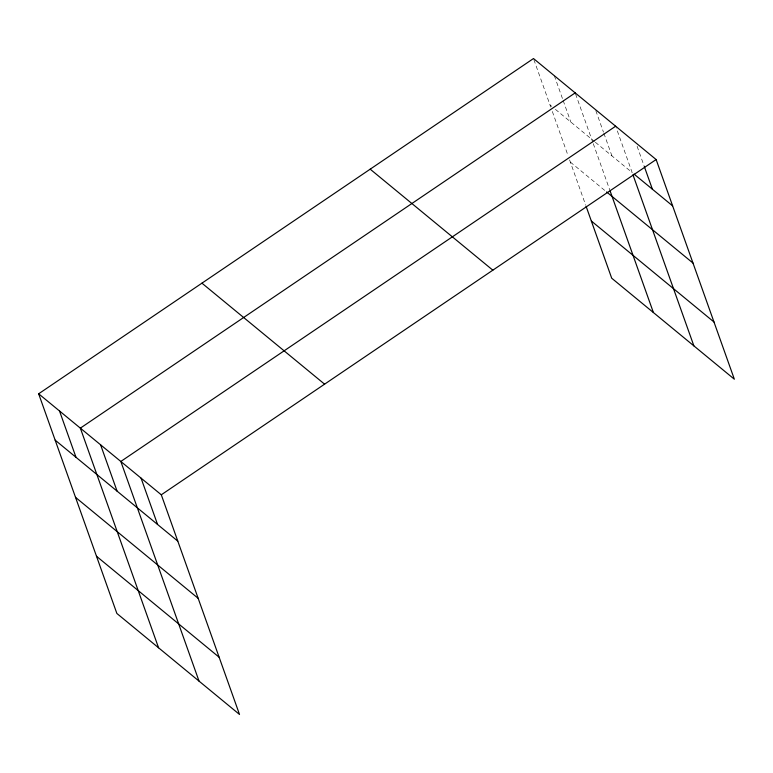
<?xml version="1.0" encoding="UTF-8"?>
<svg xmlns="http://www.w3.org/2000/svg" width="773" height="773" viewBox="0 0 773 773"><rect width="100%" height="100%" fill="white"/><g stroke="black" fill="none" stroke-linecap="round" stroke-linejoin="round"><path stroke-width="0.58" stroke-dasharray="3.87 2.9" d="M549.99 104.886L551.796 106.384M555.42 109.37L594.447 141.498M595.365 142.261L632.159 172.553L616.062 127.342M570.348 162.088L605.703 191.202M637.107 146.271L644.344 166.62M595.828 110.684L603.471 132.154M603.877 133.285L611.926 155.895M575.585 94.016L592.862 142.532M593.249 143.633L609.704 189.82M554.338 75.715L562.783 99.456M563.188 100.587L570.832 122.057M533.882 59.676L550.772 107.089M552.337 111.486L568 155.489M569.566 159.885L585.683 205.145"/><path stroke-width="1.16" d="M38.65 393.795L161.296 494.797L239.514 714.455L116.868 613.453L38.65 393.795L533.486 58.545L656.132 159.547L734.35 379.205L611.704 278.203L586.089 206.285M575.18 92.886L80.353 428.136L158.571 647.793M615.656 126.212L120.83 461.462L199.038 681.119M161.296 494.797L656.132 159.547M634.005 174.07L672.636 205.889M606.612 191.946L693.004 263.081M591.335 221.01L713.981 322.003M370.19 169.181L492.836 270.173M201.946 283.169L324.592 384.162M55.154 440.137L177.8 541.139M75.522 497.339L198.168 598.331M96.499 556.26L219.155 657.253M644.344 166.62L652.402 189.221M632.942 174.756L693.874 345.869M610.09 190.921L653.398 312.543M141.063 478.129L157.566 524.471M100.587 444.804L117.09 491.145M59.502 410.965L76.005 457.307"/></g></svg>
